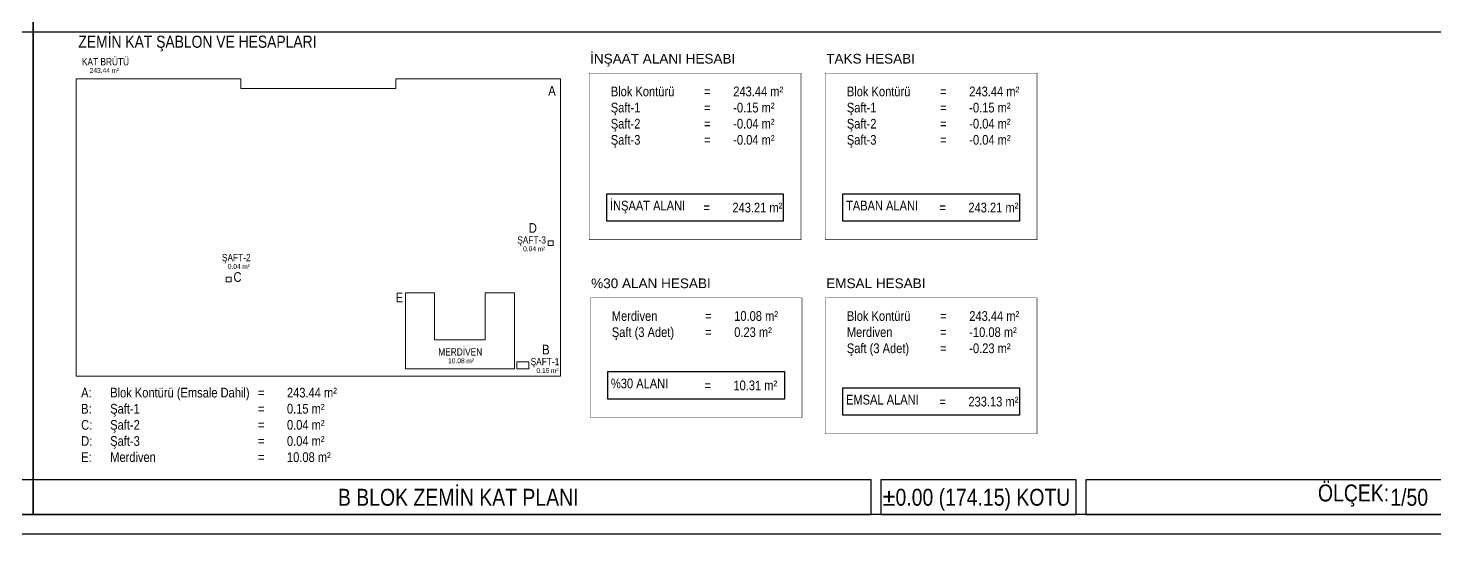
# Model space of a CAD drawing. Header units: millimetres. Extents: x 82776 to 137242, y 11666 to 27998.
# Drawn here: x 102688 to 105593, y 20553 to 21599 of the extents above; entities that cross this region are included whole.
import ezdxf
from ezdxf.enums import TextEntityAlignment as Align

# ---------------------------------------------------------------- set-up
doc = ezdxf.new("R2010")
doc.units = ezdxf.units.MM
for name, color, linetype, lineweight in [('0_IFC_A_Emsal_Ana merdiven', 32, 'Continuous', 13), ('0_IFC_A_Emsal_Brüt Alan', 201, 'Continuous', 18), ('0_IFC_A_Emsal_Şaft', 142, 'Continuous', 13)]:
    doc.layers.add(name, color=color, linetype=linetype, lineweight=lineweight)
for name, color, linetype in [('0_IFC_Legend_Text', 7, 'Continuous'), ('0_IFC_Legend_Viewport', 7, 'Continuous'), ('0_IFC_Room_Text(No)_50', 12, 'Continuous'), ('0_IFC_Text_Explanation_100', 231, 'Continuous'), ('0_IFC_Text_Explanation_50', 231, 'Continuous')]:
    doc.layers.add(name, color=color, linetype=linetype)
doc.styles.add('IFC_TEXT', font='ARIALN.TTF')

# ---------------------------------------------------------------- blocks, each defined once
blk = doc.blocks.new('*U706')
blk.add_lwpolyline([(-739.4, 0), (0, 0), (0, 71.5), (-739.4, 71.5)], close=True)
at = {"layer": '0_IFC_Legend_Viewport', "transparency": 33554687}
blk.add_lwpolyline([(-4296.5, 2920), (0, 2920), (0, 0), (-4296.5, 0)], close=True, dxfattribs=at)
at = {"style": 'IFC_TEXT'}
for tag, p in [('PAFTA', (-2975.3, 17.9)), ('KOT', (-1159.1, 18)), ('OLCEK', (-110.4, 17.9))]:
    blk.add_attdef(tag, p, '', height=35, dxfattribs=at)
blk = doc.blocks.new('*U48')
for points in [[(-2913.3, 0), (-1182.8, 0), (-1182.8, 71.5), (-2913.3, 71.5)], [(-1162.8, 0), (-759.4, 0), (-759.4, 71.5), (-1162.8, 71.5)], [(-739.4, 0), (0, 0), (0, 71.5), (-739.4, 71.5)]]:
    blk.add_lwpolyline(points, close=True)
at = {"layer": '0_IFC_Legend_Viewport', "transparency": 33554687}
blk.add_lwpolyline([(-2913.3, 2920), (0, 2920), (0, 0), (-2913.3, 0)], close=True, dxfattribs=at)
at = {"style": 'IFC_TEXT'}
for tag, p in [('PAFTA', (-2283.7, 17.9)), ('KOT', (-1159.1, 18)), ('OLCEK', (-110.4, 17.9))]:
    blk.add_attdef(tag, p, '', height=35, dxfattribs=at)
at = {"layer": '0_IFC_Legend_Text', "transparency": 33554687, "insert": (-259.9, 61.9), "char_height": 35, "attachment_point": 1, "style": 'IFC_TEXT'}
blk.add_mtext_dynamic_manual_height_columns('ÖLÇEK:', width=490.238, gutter_width=61.4, heights=[0], dxfattribs=at)
blk = doc.blocks.new('0_IFC_SCHEMA_TEXT_50')
at = {"layer": '0_IFC_Room_Text(No)_50', "insert": (13.2, -38.5), "char_height": 9.62, "attachment_point": 1, "style": 'IFC_TEXT'}
blk.add_mtext_dynamic_manual_height_columns('m²', width=16.695, gutter_width=6.88, heights=[0], dxfattribs=at)
at = {"layer": '0_IFC_Room_Text(No)_50', "style": 'IFC_TEXT'}
blk.add_attdef('ROOM_NAME', text='', height=13.5, dxfattribs=at).set_placement((0.7, -24.8), align=Align.MIDDLE_CENTER)
blk.add_attdef('AREA', text='', height=9.62, dxfattribs=at).set_placement((9.8, -48.1), align=Align.RIGHT)
blk = doc.blocks.new('B_K1_SEMA')
at = {"layer": '0_IFC_A_Emsal_Ana merdiven', "elevation": 425.7}
blk.add_lwpolyline([(1810, -885), (1810, -1200), (1360, -1200), (1360, -885), (1480, -885), (1480, -1080), (1690, -1080), (1690, -885)], close=True, dxfattribs=at)
at = {"layer": '0_IFC_A_Emsal_Brüt Alan'}
blk.add_lwpolyline([(0, 0), (680, 0), (680, -40), (1320, -40), (1320, 0), (2000, 0), (2000, -1230), (0, -1230)], close=True, dxfattribs=at)
at = {"layer": '0_IFC_A_Emsal_Şaft'}
for points, elevation in [([(1970, -670), (1950, -670), (1950, -690), (1970, -690)], 425.7), ([(620, -840), (640, -840), (640, -820), (620, -820)], 425.7), ([(1820, -1200), (1870, -1200), (1870, -1170), (1820, -1170)], 1277.2)]:
    blk.add_lwpolyline(points, close=True, dxfattribs=dict(at, elevation=elevation))
at = {"transparency": 33554687}
ref = blk.add_blockref('0_IFC_SCHEMA_TEXT_50', (120, 120), dxfattribs=dict(at, xscale=2, yscale=2, zscale=2))
ref.add_attrib('ROOM_NAME', 'KAT BRÜTÜ', dxfattribs={"layer": '0_IFC_Room_Text(No)_50', "height": 30, "style": 'IFC_TEXT'}).set_placement((121.4, 70.3), align=Align.MIDDLE_CENTER)
ref.add_attrib('AREA', '243.44', dxfattribs={"layer": '0_IFC_Room_Text(No)_50', "height": 20, "style": 'IFC_TEXT'}).set_placement((139.7, 23.8), align=Align.RIGHT)
ref = blk.add_blockref('0_IFC_SCHEMA_TEXT_50', (1879.8, -617.2, 425.7), dxfattribs=dict(at, xscale=2, yscale=2, zscale=2))
ref.add_attrib('ROOM_NAME', 'ŞAFT-3', dxfattribs={"layer": '0_IFC_Room_Text(No)_50', "height": 30, "style": 'IFC_TEXT'}).set_placement((1881.2, -666.9, 425.7), align=Align.MIDDLE_CENTER)
ref.add_attrib('AREA', '0.04', dxfattribs={"layer": '0_IFC_Room_Text(No)_50', "height": 20, "style": 'IFC_TEXT'}).set_placement((1899.5, -713.4, 425.7), align=Align.RIGHT)
ref = blk.add_blockref('0_IFC_SCHEMA_TEXT_50', (660, -690, 425.7), dxfattribs=dict(at, xscale=2, yscale=2, zscale=2))
ref.add_attrib('ROOM_NAME', 'ŞAFT-2', dxfattribs={"layer": '0_IFC_Room_Text(No)_50', "height": 30, "style": 'IFC_TEXT'}).set_placement((661.4, -739.7, 425.7), align=Align.MIDDLE_CENTER)
ref.add_attrib('AREA', '0.04', dxfattribs={"layer": '0_IFC_Room_Text(No)_50', "height": 20, "style": 'IFC_TEXT'}).set_placement((679.7, -786.2, 425.7), align=Align.RIGHT)
ref = blk.add_blockref('0_IFC_SCHEMA_TEXT_50', (1585, -1080, 425.7), dxfattribs=dict(at, xscale=2, yscale=2, zscale=2))
ref.add_attrib('ROOM_NAME', 'MERDİVEN', dxfattribs={"layer": '0_IFC_Room_Text(No)_50', "height": 30, "style": 'IFC_TEXT'}).set_placement((1586.4, -1129.7, 425.7), align=Align.MIDDLE_CENTER)
ref.add_attrib('AREA', '10.08', dxfattribs={"layer": '0_IFC_Room_Text(No)_50', "height": 20, "style": 'IFC_TEXT'}).set_placement((1604.7, -1176.2, 425.7), align=Align.RIGHT)
ref = blk.add_blockref('0_IFC_SCHEMA_TEXT_50', (1935, -1120, 1277.2), dxfattribs=dict(at, xscale=2, yscale=2, zscale=2))
ref.add_attrib('ROOM_NAME', 'ŞAFT-1', dxfattribs={"layer": '0_IFC_Room_Text(No)_50', "height": 30, "style": 'IFC_TEXT'}).set_placement((1936.4, -1169.7, 1277.2), align=Align.MIDDLE_CENTER)
ref.add_attrib('AREA', '0.15', dxfattribs={"layer": '0_IFC_Room_Text(No)_50', "height": 20, "style": 'IFC_TEXT'}).set_placement((1954.7, -1216.2, 1277.2), align=Align.RIGHT)
at = {"layer": '0_IFC_Text_Explanation_50', "char_height": 40, "attachment_point": 1, "style": 'IFC_TEXT'}
for s, insert in [('A', (1950, -30)), ('D', (1869.8, -597.2, 425.7)), ('C', (650, -800, 425.7)), ('E', (1320.2, -885, 425.7)), ('B', (1925, -1100, 1277.2))]:
    blk.add_mtext_dynamic_manual_height_columns(s, width=46.611, gutter_width=281.5, heights=[0], dxfattribs=dict(at, insert=insert))
blk = doc.blocks.new('B ZK SABLON VE HESAPLAR')
at = {"layer": '0_IFC_Text_Explanation_50', "const_width": 1, "elevation": 17472.6}
for points in [[(1059.5, 260.7), (1496.9, 260.7), (1496.9, 605), (1059.5, 605)], [(1546.9, 260.7), (1984.3, 260.7), (1984.3, 605), (1546.9, 605)], [(1061.5, -106.9), (1499, -106.9), (1499, 140.7), (1061.5, 140.7)], [(1546.9, -140.4), (1984.3, -140.4), (1984.3, 140.7), (1546.9, 140.7)]]:
    blk.add_lwpolyline(points, close=True, dxfattribs=at)
at = {"layer": '0_IFC_Text_Explanation_50', "elevation": 17472.6}
for points in [[(1095.9, 355.6), (1460.4, 355.6), (1460.4, 298.9), (1095.9, 298.9)], [(1583.4, 355.6), (1947.9, 355.6), (1947.9, 298.9), (1583.4, 298.9)], [(1098, -12), (1462.5, -12), (1462.5, -68.7), (1098, -68.7)], [(1583.4, -45.5), (1947.9, -45.5), (1947.9, -102.2), (1583.4, -102.2)]]:
    blk.add_lwpolyline(points, close=True, dxfattribs=at)
at = {"layer": '0_IFC_Text_Explanation_50', "char_height": 20, "attachment_point": 1, "style": 'IFC_TEXT'}
for s, width, insert in [('{\\fArial|b0|i0|c0|p34;İNŞAAT ALANI HESABI}', 325.68, (1061.5, 644.9, 17472.6)), ('{\\fArial|b0|i0|c162|p34;TAKS\\fArial|b0|i0|c0|p34; HESABI}', 325.68, (1549, 644.9, 17472.6)), ('\\pxi-3,l4,t4;Blok Kontürü\\PŞaft-1\\PŞaft-2\\PŞaft-3', 210.298, (1084.1, 577.2, 17472.6)), ('\\pxi-3,l4,ql,t4;=^I243.44 m²\\P=^I-0.15 m²\\P=^I-0.04 m²\\P=^I-0.04 m²', 210.298, (1277, 577.2, 17472.6)), ('\\pxi-3,l4,t4;Blok Kontürü\\PŞaft-1\\PŞaft-2\\PŞaft-3', 210.298, (1571.6, 577.2, 17472.6)), ('\\pxi-3,l4,ql,t4;=^I243.44 m²\\P=^I-0.15 m²\\P=^I-0.04 m²\\P=^I-0.04 m²', 210.298, (1764.4, 577.2, 17472.6)), ('İNŞAAT ALANI', 185.668, (1102.4, 341.2, 17472.6)), ('\\pxi-3,l4,t4;=^I243.21 m²', 185.668, (1275.2, 337.2, 17472.6)), ('TABAN ALANI', 185.668, (1589.8, 341.2, 17472.6)), ('\\pxi-3,l4,t4;=^I243.21 m²', 185.668, (1762.6, 337.2, 17472.6)), ('{\\fArial|b0|i0|c162|p34;%30 ALAN HESABI}', 325.68, (1063.6, 180.6, 17472.6)), ('{\\fArial|b0|i0|c162|p34;EMSAL HESABI}', 325.68, (1549, 180.6, 17472.6)), ('\\pxi-3,l4,t4;Merdiven\\PŞaft (3 Adet)', 210.298, (1086.2, 113, 17472.6)), ('\\pxi-3,l4,ql,t4;=^I10.08 m²\\P=^I0.23 m²', 210.298, (1279, 113, 17472.6)), ('\\pxi-3,l4,t4;Blok Kontürü\\PMerdiven\\PŞaft (3 Adet)', 210.298, (1571.6, 113, 17472.6)), ('\\pxi-3,l4,ql,t4;=^I243.44 m²\\P=^I-10.08 m²\\P=^I-0.23 m²', 210.298, (1764.4, 113, 17472.6)), ('%30 ALANI', 185.668, (1104.4, -26.4, 17472.6)), ('\\pxi-3,l4,t4;A:^IBlok Kontürü (Emsale Dahil)\\PB:^IŞaft-1\\PC:^IŞaft-2\\PD:^IŞaft-3\\PE:^IMerdiven', 395.703, (-9.6, -45.3, 17472.6)), ('\\pxi-3,l4,ql,t4;=^I243.44 m²\\P=^I0.15 m²\\P=^I0.04 m²\\P=^I0.04 m²\\P=^I10.08 m²', 210.298, (355.4, -45.3, 17472.6)), ('\\pxi-3,l4,t4;=^I10.31 m²', 185.668, (1277.3, -30.4, 17472.6)), ('EMSAL ALANI', 185.668, (1589.8, -59.9, 17472.6)), ('\\pxi-3,l4,t4;=^I233.13 m²', 185.668, (1762.6, -63.9, 17472.6))]:
    blk.add_mtext_dynamic_manual_height_columns(s, width=width, gutter_width=281.5, heights=[0], dxfattribs=dict(at, insert=insert))

msp = doc.modelspace()

# ---------------------------------------------------------------- linework, layer by layer
msp.add_lwpolyline([(82776.4, 23553.6), (82776.4, 20553.6), (135318.5, 20553.3), (135318.5, 23553.3)], close=True)
msp.add_lwpolyline([(108524.7, 21590.2), (98401.6, 21590.2)])

# ---------------------------------------------------------------- block references
for name, p in [('*U706', (102698.1, 20593.6)), ('B ZK SABLON VE HESAPLAR', (102787.1, 20900.7))]:
    msp.add_blockref(name, p)
msp.add_blockref('*U48', (105611.4, 20593.6)).add_auto_attribs({'PAFTA': 'B BLOK ZEMİN KAT PLANI', 'KOT': '±0.00 (174.15) KOTU', 'OLCEK': '1/50'})
at = {"xscale": 0.5, "yscale": 0.5, "zscale": 0.5}
msp.add_blockref('B_K1_SEMA', (102787.1, 21494.3), dxfattribs=at)

# ---------------------------------------------------------------- texts
at = {"layer": '0_IFC_Text_Explanation_100', "transparency": 33554687, "insert": (102791.7, 21583.2), "char_height": 25, "attachment_point": 1, "style": 'IFC_TEXT'}
msp.add_mtext_dynamic_manual_height_columns('ZEMİN KAT ŞABLON VE HESAPLARI', width=1260.02, gutter_width=281.5, heights=[0], dxfattribs=at)

doc.saveas('drawing.dxf')
